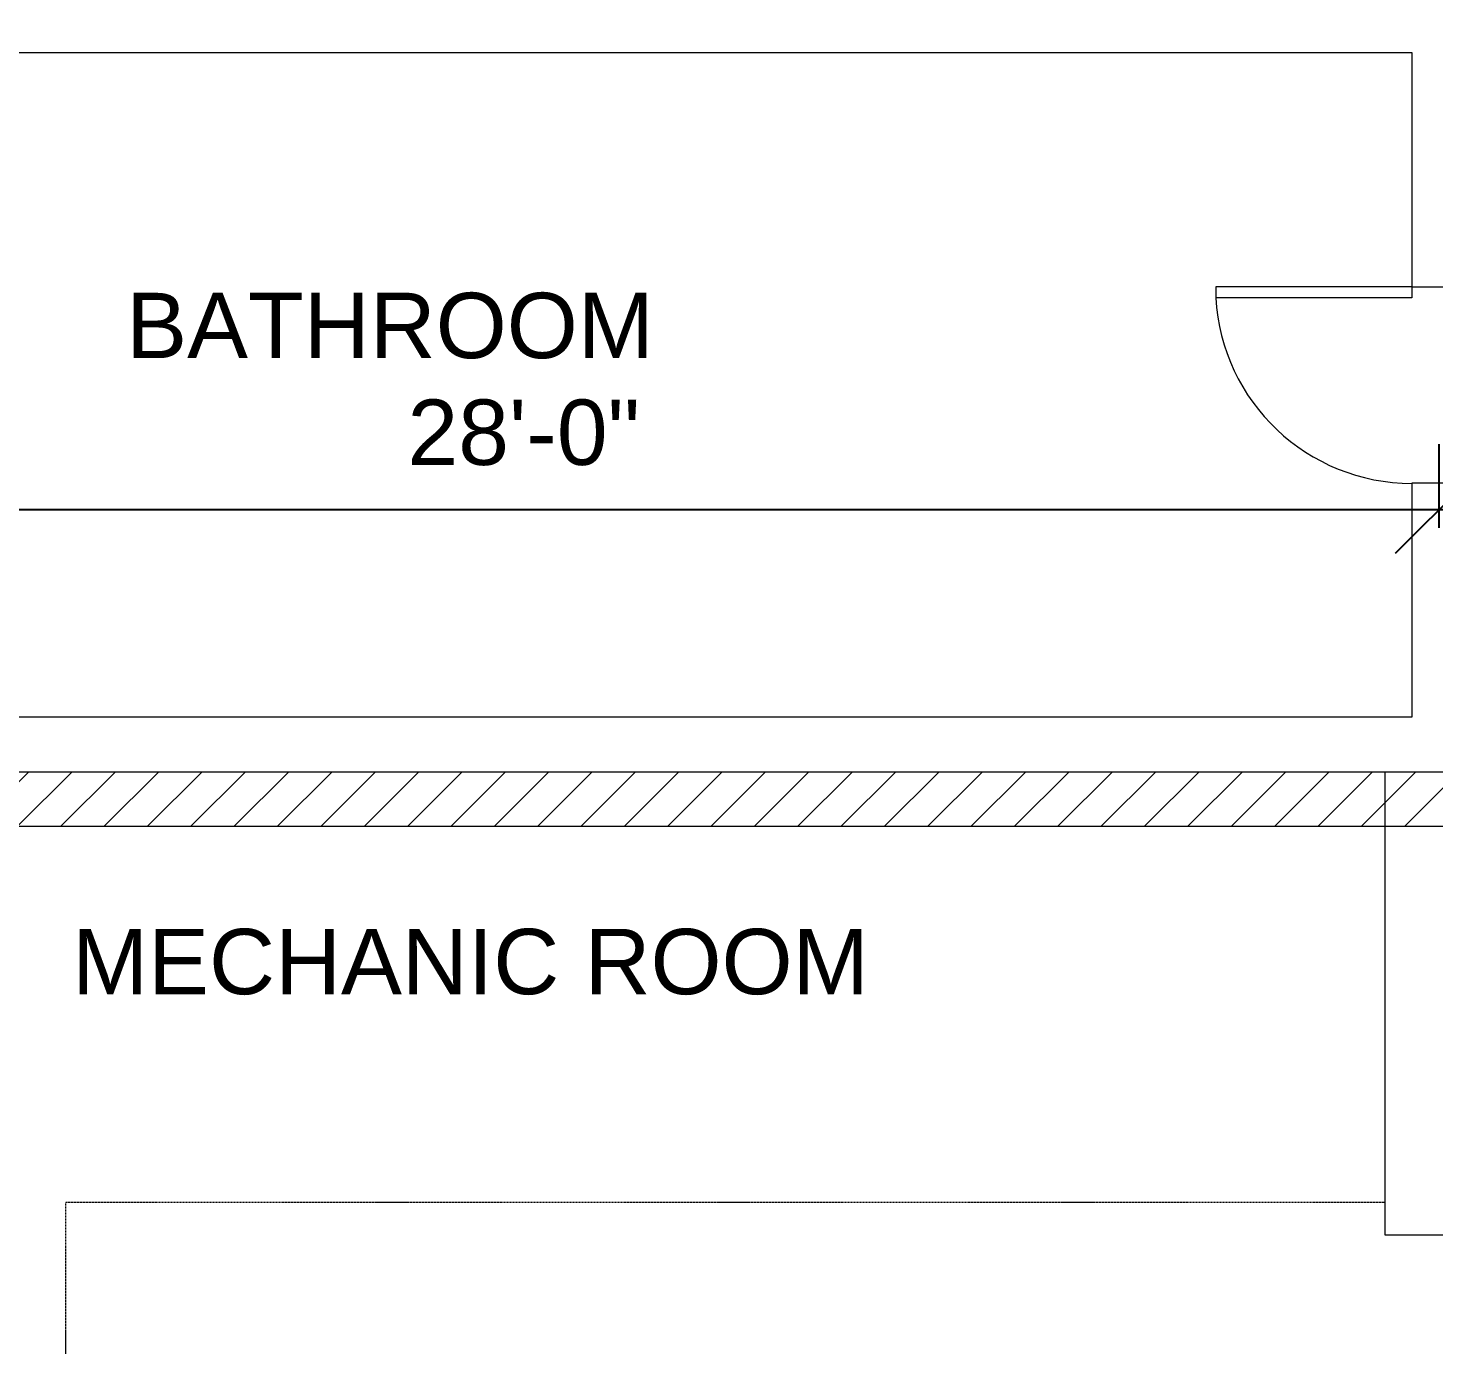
# Model space of a CAD drawing. Header units: inches. Extents: x 1913 to 24953, y -2945 to 1064.
# Drawn here: x 18201 to 18459, y -319.8 to -78.1 of the extents above; entities that cross this region are included whole.
import ezdxf

# ---------------------------------------------------------------- set-up
doc = ezdxf.new("R2010")
doc.units = ezdxf.units.IN
doc.header["$MEASUREMENT"] = 0
doc.linetypes.add('Center 1_4_', pattern=[0.53125, 0.25, -0.09375, 0.09375, -0.09375])
for name, color, linetype, lineweight in [('A-ANNO-DIMS', 211, 'Continuous', 9), ('A-DETL-CNTR', 5, 'Center 1_4_', 9), ('A-DOOR', 31, 'Continuous', 13), ('A-WALL', 113, 'Continuous', 13), ('G-ANNO-TEXT', 231, 'Continuous', 9)]:
    doc.layers.add(name, color=color, linetype=linetype, lineweight=lineweight)
doc.styles.add('Arial', font='arial.ttf', dxfattribs={"height": 12})
doc.dimstyles.new('Linear_-_3_32__Arial', dxfattribs={"dimscale": 12, "dimtxt": 12.243113, "dimasz": 1.333333, "dimexe": 1, "dimexo": 0.666667, "dimgap": 0.666667, "dimtad": 1, "dimdec": 5, "dimrnd": 0.03125, "dimzin": 1, "dimdsep": 46, "dimlunit": 4, "dimtxsty": 'Arial', "dimblk1": 'OBLIQUE', "dimblk2": 'OBLIQUE', "dimsah": 1, "dimcen": 0.09, "dimdle": 1, "dimazin": 0, "dimtfac": 1, "dimtdec": 4, "dimtix": 1, "dimtmove": 0, "dimatfit": 3, "dimfxl": 1, "dimtvp": 1, "dimtfill": 1, "dimfrac": 2, "dimtolj": 1, "dimtzin": 0, "dimarcsym": 2})

# ---------------------------------------------------------------- blocks, each defined once
blk = doc.blocks.new('Single-Flush - 36_ x 80_-431224-FloorPlan')
at = {"layer": 'A-DOOR', "lineweight": 20}
for p, q in [((16, 5), (16, 41.01)), ((18, 41.01), (16, 41.01)), ((18, 5), (18, 41.01)), ((18, 5), (16, 5))]:
    blk.add_line(p, q, dxfattribs=at)
at = {"layer": 'A-DOOR', "lineweight": 9}
blk.add_arc((18, 5), 36.07, 93.1789, 180, dxfattribs=at)
blk = doc.blocks.new('_Oblique')
at = {"color": 0, "linetype": 'ByBlock', "lineweight": -2}
blk.add_line((-0.5, -0.5), (0.5, 0.5), dxfattribs=at)
blk = doc.blocks.new('*D468')
at = {"layer": 'A-ANNO-DIMS', "color": 0, "lineweight": -2, "transparency": 16777216}
for p, q in [((18123.97, -169.79), (18123.97, -154.48)), ((18459.97, -169.79), (18459.97, -154.48)), ((18471.97, -166.48), (18111.97, -166.48))]:
    blk.add_line(p, q, dxfattribs=at)
at = {"layer": 'Defpoints', "color": 0, "lineweight": 0, "transparency": 16777216}
for p in [(18123.97, -166.48), (18123.97, -177.79), (18459.97, -177.79)]:
    blk.add_point(p, dxfattribs=at)
at = {"layer": 'A-ANNO-DIMS', "color": 0, "lineweight": -2, "transparency": 16777216, "xscale": 16, "yscale": 16, "zscale": 16, "rotation": 180}
blk.add_blockref('_Oblique', (18123.97, -166.48), dxfattribs=at)
at = {"layer": 'A-ANNO-DIMS', "color": 0, "lineweight": -2, "transparency": 16777216, "xscale": 16, "yscale": 16, "zscale": 16}
blk.add_blockref('_Oblique', (18459.97, -166.48), dxfattribs=at)
at = {"layer": 'A-ANNO-DIMS', "color": 0, "lineweight": 0, "transparency": 16777216, "insert": (18291.97, -152.35), "char_height": 12, "width": 62.3834, "attachment_point": 5, "style": 'Arial'}
blk.add_mtext('\\A1;28\'-0"', dxfattribs=at)

msp = doc.modelspace()

# ---------------------------------------------------------------- hatches: boundary and pattern name
at = {"lineweight": 0, "ltscale": 0.5}
h = msp.add_hatch(dxfattribs=at)
h.set_pattern_fill('ANSI31', color=256, scale=45)
h.paths.add_polyline_path([(19014.966293, -146.091582), (19014.966293, 119.418663), (19004.966293, 119.418663), (19004.966293, -141.428506), (18918.136341, -214.287487), (18634.966293, -214.287487), (18634.966293, -119.581337), (18624.966293, -119.581337), (18624.966293, -224.287487), (18921.776043, -224.287487)])
h.paths.add_polyline_path([(18634.966293, 49.418663), (18610.966293, 49.418663), (18610.966293, 39.418663), (18624.966293, 39.418663), (18624.966293, -35.581337), (18634.966293, -35.581337)])
h.paths.add_polyline_path([(18558.966293, 39.418663), (18574.899701, 39.418663), (18574.932997, 49.418663), (18548.966293, 49.418663), (18548.966293, -14.581337), (18558.966293, -14.581337)])
h.paths.add_polyline_path([(18558.966293, -50.581337), (18548.966293, -50.581337), (18548.966293, -83.581337), (18558.966293, -83.581337)])
h.paths.add_polyline_path([(18558.966293, -119.647929), (18548.966293, -119.614633), (18548.966293, -214.581337), (18469.966293, -214.581337), (18469.966293, -224.581337), (18558.966293, -224.581337)])
h.paths.add_polyline_path([(18469.966293, -214.581337), (18449.966293, -214.581337), (18449.966293, -224.581337), (18469.966293, -224.581337)])
h.paths.add_polyline_path([(18449.966293, -1663.081337), (18146.466293, -1663.081337), (18146.466293, -1658.581337), (18136.466293, -1658.581337), (18136.466293, -1673.081337), (18449.966293, -1673.081337)])
h.paths.add_polyline_path([(18469.966293, -1663.081337), (18449.966293, -1663.081337), (18449.966293, -1673.081337), (18469.966293, -1673.081337)])
h.paths.add_polyline_path([(19839.466293, -1419.581337), (19829.466293, -1419.581337), (19829.466293, -1481.581435), (19839.466293, -1481.581435)])
h.paths.add_polyline_path([(19839.466293, -1399.581337), (19829.466293, -1399.581337), (19829.466293, -1419.581337), (19839.466293, -1419.581337)])
h.paths.add_polyline_path([(19839.466293, -1241.581337), (19829.466293, -1241.581337), (19829.466293, -1399.581337), (19839.466293, -1399.581337)])
h.paths.add_polyline_path([(19839.466293, -167.581337), (19829.466293, -167.581337), (19829.466293, -211.581337), (19839.466293, -211.581337)])
h.paths.add_polyline_path([(19839.466293, -211.581337), (19829.466293, -211.581337), (19829.466293, -231.581337), (19839.466293, -231.581337)])
h.paths.add_polyline_path([(19839.466293, -231.581337), (19829.466293, -231.581337), (19829.466293, -312.581337), (19839.466293, -312.581337)])
h.paths.add_polyline_path([(19839.466293, -312.581337), (19829.466293, -312.581337), (19829.466293, -322.581337), (19839.466293, -322.581337)])
h.paths.add_polyline_path([(19839.466293, -322.581337), (19829.466293, -322.581337), (19829.466293, -427.581337), (19839.466293, -427.581337)])
h.paths.add_polyline_path([(19839.466293, -427.581337), (19829.466293, -427.581337), (19829.466293, -447.581337), (19839.466293, -447.581337)])
h.paths.add_polyline_path([(19750.427362, -296.010857), (19836.402805, -296.010857), (19836.402805, -279.525182), (19750.427362, -279.525182)], flags=9)
h = msp.add_hatch(dxfattribs=at)
h.set_pattern_fill('ANSI31', color=256, scale=45)
h.paths.add_polyline_path([(18146.466293, -214.581337), (18136.466293, -214.581337), (18136.466293, -1628.581337), (18146.466293, -1628.581337)])
h.paths.add_polyline_path([(18449.966293, -214.581337), (18146.466293, -214.581337), (18146.466293, -224.581337), (18449.966293, -224.581337)])

# ---------------------------------------------------------------- linework, layer by layer
at = {"layer": 'A-DETL-CNTR', "lineweight": 0}
for p, q in [((18207.966293, -449.769246), (18207.966293, -293.581337)), ((18207.966293, -293.581337), (18449.966293, -293.581337))]:
    msp.add_line(p, q, dxfattribs=at)
at = {"layer": 'A-WALL', "lineweight": 0}
for p, q in [((18136.466293, -82.581337), (18454.966293, -82.581337)), ((18454.966293, -82.581337), (18454.966293, -125.581337)), ((18454.966293, -125.581337), (18464.966293, -125.581337)), ((18454.966293, -161.581337), (18454.966293, -204.581337)), ((18464.966293, -161.581337), (18454.966293, -161.581337)), ((18454.966293, -204.581337), (18136.466293, -204.581337)), ((18136.466293, -214.581337), (18548.966293, -214.581337)), ((18449.966293, -214.581337), (18449.966293, -299.581337)), ((18146.466293, -224.581337), (18558.966293, -224.581337)), ((18449.966293, -299.581337), (18469.966293, -299.581337))]:
    msp.add_line(p, q, dxfattribs=at)

# ---------------------------------------------------------------- block references
at = {"layer": 'A-DOOR', "lineweight": 0, "rotation": 89.99999999999952}
msp.add_blockref('Single-Flush - 36_ x 80_-431224-FloorPlan', (18459.966293, -143.581337), dxfattribs=at)

# ---------------------------------------------------------------- texts
at = {"layer": 'G-ANNO-TEXT', "color": 7, "lineweight": 0, "char_height": 12, "attachment_point": 1, "style": 'Arial'}
for s, insert, width in [('BATHROOM', (18219.012731, -126.664528), 119.584), ('MECHANIC ROOM', (18209.080868, -243.408699), 180.184)]:
    msp.add_mtext(s, dxfattribs=dict(at, insert=insert, width=width))

# ---------------------------------------------------------------- dimensions: what is measured, and where the dimension line sits
at = {"layer": 'A-ANNO-DIMS', "color": 1, "lineweight": 0}
dim = msp.add_linear_dim(base=(18123.966293, -166.475505), p1=(18459.966293, -177.789213), p2=(18123.966293, -177.789213), dimstyle='Linear_-_3_32__Arial', override={"dimpost": '<>', "dimfxl": 60, "dimtfill": 0}, dxfattribs=at)
dim.commit()
dim.dimension.update_dxf_attribs({"geometry": '*D468', "text_midpoint": (18291.966293, -152.348629)})

doc.saveas('drawing.dxf')
